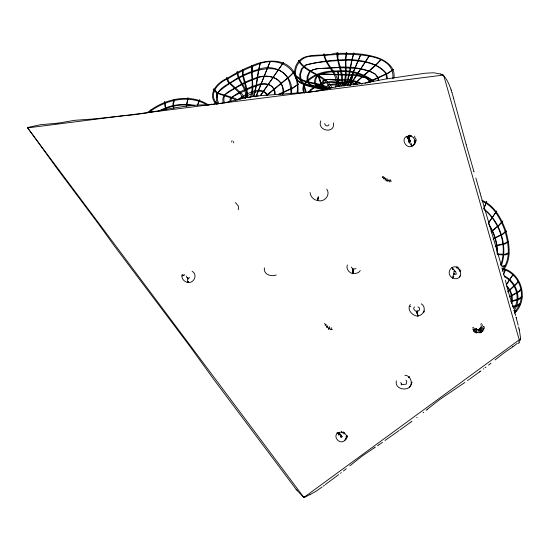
<?xml version="1.0" encoding="UTF-8"?>
<svg xmlns="http://www.w3.org/2000/svg" width="550" height="550" viewBox="0 0 550 550"><rect width="100%" height="100%" fill="white"/><g stroke="black" fill="none" stroke-linecap="round" stroke-linejoin="round"><path stroke-width="0.82" d="M282.858 94.552C285.319 77.653 267.073 72.511 254.533 79.124C244.688 82.727 235.373 87.773 226.655 93.555C223.768 95.686 223.101 99.784 224.606 102.926M324.761 123.454C324.782 125.978 327.999 126.968 328.948 124.616M230.897 101.241L247.39 97.329L247.589 93.548L246.627 87.691L243.121 74.738L243.347 70.049L242.777 69.341C241.093 79.131 248.744 88.399 245.664 98.216M297.901 93.363C298.341 87.278 297.88 81.015 295.632 75.295M297.007 93.308C300.981 67.458 277.441 54.862 255.551 65.271C245.974 68.826 236.796 73.356 228.078 78.664C218.811 82.232 208.45 92.984 216.095 102.843L218.295 103.689M217.621 103.668L216.562 100.595L216.604 93.136L213.159 89.066L214.094 89.073L217.587 92.888L234.946 98.285L237.806 99.99M218.556 103.208L217.511 100.203L217.587 92.888C235.146 76.12 290.393 47.74 290.923 93.459M341.722 86.047C344.603 76.526 339.776 67.231 337.844 58.046C338.676 50.682 337.336 53.274 330.804 54.34C321.819 55.701 312.414 54.148 303.779 57.516C295.35 61.284 291.727 73.116 297.199 80.692C301.957 84.975 308.529 85.401 314.518 86.639M339.639 86.439C345.304 75.233 335.761 64.061 337.755 52.814M408.925 377.651L408.973 377.156M216.294 104.259L215.201 103.111L215.298 102.169L216.748 103.015M396.344 380.848C394.659 387.97 403.721 390.906 408.884 387.716C413.497 384.388 410.974 375.348 404.931 375.251M217.257 97.034L217.587 92.888L218.591 92.606M251.934 96.223C254.354 86.082 250.841 75.68 252.732 65.505C243.726 68.729 235.317 73.363 227.184 78.361C217.786 82.115 207.501 93.101 215.201 103.111L217.36 104.184M184.401 274.643L184.326 275.254L182.064 274.67C181.012 278.486 184.133 281.6 187.571 282.542L188.499 281.634L187.571 282.542M186.436 106.679L187.832 99.344M245.383 98.498C247.768 88.296 236.748 81.269 237.091 71.493L237.854 72.016C238.04 81.373 247.576 87.698 247.452 97.274M186.244 106.233L187.983 97.79L188.011 98.622M186.567 276.1C185.426 277.551 189.874 278.623 187.454 278.121L187.509 282.507C193.696 283.759 198.22 274.739 192.101 271.232M229.756 101.853L230.168 98.917C237.531 92.091 247.514 88.117 256.994 84.927C264.364 81.661 275.577 84.672 275.254 94.201M335.692 87.154C339.57 74.002 324.665 65.876 323.806 53.845L324.576 54.361C325.786 66.034 339.618 73.391 337.975 86.027M310.007 192.541C310.406 196.453 313.672 200.262 317.762 200.502L318.285 196.928M356.029 268.696L352.894 269.019L352.88 273.701L352.894 269.019L353.513 269.404L352.88 273.701C349.346 273.054 345.551 268.613 347.366 264.935M511.837 303.655C513.494 297.426 511.335 290.709 507.011 286.069M264.399 267.843C263.147 274.292 271.143 277.166 276.21 274.952M511.197 302.321C512.586 296.849 510.572 291.039 507.018 286.818M230.814 101.262L231.289 98.45L233.454 96.257L245.046 90.606M393.869 78.024C396.082 65.725 383.109 58.713 372.948 56.368C361.158 53.137 348.879 53.309 336.772 53.336L337.15 57.523M392.858 78.753C395.154 54.244 358.854 54.498 342.183 54.203C331.499 54.656 320.753 55.708 310.028 56.32C298.712 57.145 291.259 71.356 298.134 80.671L302.115 83.359L307.189 84.913L317.611 86.79M328.976 85.924L329.065 88.818M409.777 135.479C414.672 136.469 417.491 143.983 411.943 146.149L411.352 143.901L411.943 146.149L409.186 142.443C411.29 142.216 410.438 139.762 408.643 140.085L409.777 135.479L410.898 135.348L410.96 136.881M350.934 84.404L352.942 72.758L350.769 83.937M238.246 209.777L238.528 206.305L235.455 202.579M347.057 436.095L347.201 435.401M410.293 304.48C406.354 309.643 412.644 316.119 417.918 316.133L418.11 315.851C424.05 315.322 426.752 306.928 421.231 303.813M318.237 196.921L317.453 200.461L318.368 197.732M337.728 433.297L337.851 432.802L341.632 435.572L341.062 436.542L341.715 436.123L338.944 432.444L337.728 433.297L339.027 435.153L337.851 432.802C332.317 436.631 339.831 445.094 344.685 440.55C346.218 439.203 347.559 436.109 345.737 434.493C344.561 432.19 336.93 430.533 339.749 434.699L339.061 432.527M216.294 97.35C217.663 87.718 228.58 84.569 235.331 79.331C242.722 75.027 250.594 71.376 258.913 69.286C275.791 63.044 293.996 75.047 291.466 93.761M253.949 96.195C257.242 85.36 257.531 73.782 260.397 62.92C256.692 73.838 257.338 85.807 253.062 96.594M250.346 97.35C253.825 87.209 251.309 76.388 251.467 65.938C265.684 59.324 286.777 57.441 295.006 73.948M344.039 86.054C348.308 75.487 344.307 63.965 346.796 53.171L346.493 52.346C343.75 63.202 347.841 74.986 342.808 85.463M353.657 54.422C350.412 63.938 350.384 74.271 346.734 83.689M415.759 141.137L415.993 140.394M458.219 269.156L458.762 267.534M231.605 142.031L232.066 140.669M329.471 326.611L328.556 329.333L329.264 327.944M385.103 180.331L385.791 178.289M344.039 434.074L344.582 432.451M401.149 384.924L401.603 383.556M452.293 267.458L452.891 269.658L452.086 267.403L454.857 271.088L454.499 271.439L455.448 271.336A3.142 2.881 26.4 0 1 455.764 271.982L456.314 274.154L454.981 274.299L453.784 273.749L452.513 278.011L453.771 276.238L452.409 277.839C456.156 280.232 461.711 277.716 460.646 272.855A6.442 5.906 26.3 0 0 459.807 270.387C454.424 260.982 443.747 272.387 452.513 278.011M476.321 328.522L474.939 332.619L475.53 331.451M480.789 325.022L481.339 323.393M483.842 208.684L486.723 201.438L483.869 208.423M345.978 439.402L346.589 437.841M344.816 440.419L345.235 439.354M197.285 105.579L199.746 99.777L197.677 104.775M346.803 438.054L347.407 436.535M345.207 85.367C350.192 75.137 350.034 63.443 353.856 52.869L353.884 53.714M370.349 82.026L371.25 79.688L370.329 81.916M256.582 95.597L264.598 75.364A21.484 1.217 -70 0 1 269.961 62.15L270.208 61.38L255.791 96.869M414.672 144.052L415.635 141.783M415.326 142.484L415.993 140.91M413.456 145.282L414.116 143.736M482.103 331.189L481.587 332.399L477.819 329.601M417.147 313.438L418.11 315.851L416.625 311.603L417.154 311.761L417.918 316.133L416.625 311.603L417.209 310.255M409.998 140.58L409.186 142.443C410.596 142.924 406.512 140.181 409.874 139.92L407.103 136.235C400.228 138.559 406.223 149.442 412.053 146.094M416.192 139.233L415.525 140.772L414.067 141.137M503.477 274.388L505.388 269.864L503.669 273.694M459.498 276.959L460.027 275.763M360.772 54.622L348.178 84.508M514.002 308.605C520.912 297.688 515.591 282.363 504.377 276.746M360.704 54.553L347.442 85.484M481.999 331.024L481.291 332.585L479.813 328.329M415.243 138.971L415.793 137.775M409.523 387.447L410.156 386.079M410.712 385.529L411.386 384.092M423.782 312.407L424.497 310.874M411.51 383.433L412.136 382.106M477.214 331.959L476.651 333.135L476.603 328.749M406.911 136.641L407.103 136.235L407.529 138.799L406.911 136.641L410.898 135.348M387.681 180.091L387.049 181.397L387.007 178.475M346.864 436.741L345.702 438.391M217.607 94.139L218.343 92.661M408.877 138.463L410.293 135.589L408.423 138.524L408.877 138.463L409.269 140.635L410.493 140.676M414.102 137.617L414.844 136.132M360.271 270.559C359.006 273.061 355.52 273.714 352.956 273.405L352.818 272.099M320.815 120.883C316.559 131.086 335.548 134.324 333.382 122.918M408.457 141.061L409.069 139.899M337.893 52.992L337.336 54.044L337.7 55.378M408.54 141.969L409.461 140.229M474.478 329.594L473.557 331.327L475.784 328.494M409.688 142.491L410.465 141.027M501.497 265.375C508.062 245.85 500.252 221.636 483.973 209.11M349.834 85.793L369.394 55.667L349.917 85.078M500.638 265.258C507.746 246.304 499.881 222.619 484.55 209.818M408.609 139.226L409.324 138.05M247.39 97.329L260.59 95.659L283.415 62.597L260.611 95.095M513.982 310.613C522.479 299.049 516.697 281.462 503.958 275.804M506.419 284.666L512.985 274.677L506.138 284.879M488.51 223.032L496.739 210.994L488.379 223.025M520.706 339.543L518.581 342.059M383.494 178.956L384.835 177.258M326.452 327.429L327.793 325.738M459.126 270.201L460.006 269.081M408.856 377.809L409.743 376.681M480.026 328.157L482.687 324.789M308.33 92.373L310.386 89.815L316.092 85.889L321.949 83.456M309.581 91.891C316.03 84.707 326.583 81.194 336.119 82.486M408.423 138.524L408.361 136.18L409.296 135.025M514.436 311.905C528.082 298.616 520.541 273.185 502.184 269.108M514.573 313.191C529.506 299.324 521.434 271.927 501.627 268.084M501.621 222.083L499.118 224.936L491.081 231.66M414.893 142.361L415.388 141.797M502.521 269.424C511.424 258.479 508.262 242.66 504.714 230.168C500.431 218.831 494.079 206.346 482.329 201.396M502.26 271.081C512.531 260.109 509.293 243.086 505.56 229.976C501.098 218.164 494.292 205.164 481.869 200.344M354.386 84.844C362.326 75.515 373.257 69.211 380.896 59.627C372.604 68.826 361.928 75.776 353.54 84.968M341.632 435.572C340.093 435.249 340.34 438.247 341.454 437.195M515.226 311.864L516.216 310.894L515.501 310.289L514.463 311.142M189.578 277.496L188.602 278.321L187.454 278.121L188.464 278.891L187.454 278.121M517.316 343.324L513.611 346.294M341.619 437.064L342.162 436.666M409.874 139.92L409.062 140.642L409.853 140.415L408.361 136.18M507.87 291.981L516.175 284.391L518.451 281.435L507.987 291.445M267.128 95.212L289.822 76.429L294.614 71.424L289.382 76.498L266.221 95.466M349.807 465.871L362.141 456.053L373.911 448.078M427.336 409.262L439.622 399.609L464.881 382.436M426.092 410.279L427.302 409.289M491.404 231.798L499.544 224.881L502.837 221.079L502.123 221.512M495.055 359.947L503.917 352.928L512.793 346.871M147.015 112.887C163.481 99.213 189.441 92.524 208.409 104.878M423.122 412.706L423.665 412.266M341.715 436.123L341.192 436.542L342.155 436.631M149.05 112.351C165.165 99.804 189.812 93.775 207.914 105.524M346.308 468.717L343.406 471.006M491.006 363.186L488.496 365.138M417.189 417.361L416.769 417.677M485.973 367.07L484.99 367.819M325.249 484.653L338.635 474.629M341.316 472.622L340.471 473.254M324.404 485.299L323.269 486.152M483.299 369.091L483.718 368.775M322.135 486.998L315.803 491.384L309.946 494.643M480.893 370.886L480.04 371.511M414.501 306.9C412.204 308.818 415.154 310.722 416.701 311.822L417.154 311.761M479.971 371.566L479.332 372.034M411.978 421.252L411.125 421.877M479.188 372.137L470.071 378.764M410.912 422.036L404.277 426.834M385.027 440.474L399.094 430.513M469.501 379.177L468.641 379.789M403.844 427.144L400.826 429.296M467.486 380.607L468.064 380.201M400.393 429.598L399.96 429.908M382.47 442.303L380.751 443.506M380.249 443.857L378.881 444.792M378.627 444.964L377.575 445.672M375.382 447.116L374.976 447.384M374.062 447.982L374.646 447.597M382.223 177.313L383.46 176.522M324.988 325.167L326.226 324.376M472.732 329.677L474.581 328.488M479.916 328.721L483.615 326.377M459.58 271.48L460.811 270.696M237.256 99.77C245.252 94.834 260.054 84.576 267.603 94.772M158.572 111.258C169.366 104.974 182.49 102.967 194.728 105.346M243.341 97.522C249.872 94.951 262.934 85.807 266.984 95.631M454.857 271.088C452.1 270.964 455.716 275.385 453.784 273.749M160.847 110.839C170.404 105.923 181.603 103.785 192.252 105.586M304.425 497.379L304.92 497.118M509.685 297.041L519.145 291.658L521.565 289.094L520.706 289.286L518.265 291.72L509.768 296.429M305.422 496.856L308.426 495.378M239.601 99.323L242.591 97.879M309.925 494.649L309.093 495.055M367.448 82.94L388.238 73.287L393.594 69.362L387.564 73.212L365.228 83.332M493.02 239.154L503.009 234.183L506.584 231.069L505.732 231.254L502.453 234.046L493.322 238.494M279.262 94.49L293.343 87.883L298.616 83.978L292.847 87.718L278.712 94.194M245.768 90.276C254.471 86.185 273.591 77.158 274.656 93.919M409.269 140.635L409.853 140.415M247.376 97.687L252.842 96.264L258.321 95.92M217.601 92.812L216.604 93.136L233.523 98.752L236.026 100.348M416.625 311.603L417.938 311.231L419.623 309.829L419.457 307.993L417.945 306.852M511.314 301.744L519.661 299.118L522.094 296.972L521.207 296.863L518.726 298.877L510.592 301.256M181.926 275.914L183.391 275.55M472.374 327.965L473.832 327.594M479.731 329.182L484.103 328.089M345.874 436.762L347.332 436.397M324.692 89.382L338.037 86.405L355.341 84.37M230.759 101.276L228.876 101.716M324.012 89.547L323.469 89.677M502.528 266.86L505.209 266.221M323.4 89.691L321.894 90.035M228.8 101.736L225.864 102.376M321.558 90.111L320.258 90.386M322.678 83.153L329.67 81.661L345.29 82.692L351.017 82.246L357.913 84.226M225.445 102.465L224.187 102.719M319.914 90.454L319.502 90.537M223.768 102.802L222.722 103.001M502.04 266.083L505.141 265.485L505.883 266.062M319.096 90.619L318.684 90.695M329.959 84.989L336.607 84.968M222.509 103.042L221.059 103.304M318.546 90.723L316.848 91.025M220.846 103.338L218.79 103.682M364.279 83.098L384.821 79.186L425.48 73.198L433.806 72.779L440.385 73.996M363.942 83.16L362.636 83.373M316.676 91.052L315.288 91.279M495.172 246.146L504.914 244.008L508.654 241.601L507.753 241.512L504.329 243.643L495.488 245.486M362.333 83.421L361.866 83.497M218.377 103.751L217.834 103.833M361.797 83.504L355.877 84.308M315.15 91.3L313.665 91.52M513.349 306.721L517.722 306.068L520.073 304.281L519.234 303.909L516.828 305.525L512.586 306.041M353.513 269.404L352.804 269.246L351.429 267.039M313.122 91.596L312.18 91.719M123.915 115.699C151.69 113.788 178.681 104.789 206.573 104.809M123.372 115.768L93.933 118.938M311.774 91.767L310.434 91.933M355.816 84.315L355.41 84.363M214.039 104.349L213.579 104.397M57.949 123.159L73.253 120.56A68.454 43.752 -19.4 0 1 74.896 120.292L93.871 118.944M57.812 123.179L57.124 123.255M310.166 91.96L307.354 92.249M57.062 123.262L55.488 123.413M212.465 104.514L212.011 104.555M307.285 92.256L297.701 92.984M55.351 123.427L40.659 124.678L27.5 127.511L57.234 168.781L98.216 223.554L114.152 245.671L189.234 345.428L214.143 379.892L296.065 489.259M260.59 95.659L297.639 92.984M211.083 104.631L210.451 104.679M210.32 104.686L209.674 104.72M209.351 104.741L208.704 104.768M332.406 329.388C328.68 329.931 326.191 326.088 324.589 323.29M208.636 104.768L207.921 104.789M207.728 104.796L207.336 104.802M337.501 80.334L341.33 80.541M409.283 306.508L410.822 306.591M479.291 329.567L483.904 329.849M390.548 181.122L386.478 180.139L382.394 176.846M317.762 200.502C324.294 202.758 330.894 194.851 326.755 189.138M336.119 80.259C332.104 80.224 327.566 78.375 323.936 80.788L323.049 82.727L323.015 84.858L323.709 86.597L326.941 87.904M337.226 85.03L339.137 85.216M328.556 88.117L330.234 88.282M342.093 80.616C348.404 81.854 355.596 80.424 361.212 83.882M322.781 87.134L316.944 85.36L315.666 82.802L315.762 79.372L317.144 76.367L318.278 75.398L321.269 74.333L324.796 74.044L357.803 75.838L366.176 77.887L368.734 79.633L369.765 82.273M323.407 88.942L319.976 79.798L318.897 74.841L317.384 74.367L322.754 88.681M497.475 254.643L505.395 254.925L508.908 253.378L508.049 253.021L504.79 254.347L497.062 253.928M328.68 87.422L330.289 87.649M326.721 88.44C321.447 88.275 312.544 87.203 314.799 79.743C316.436 72.181 326.102 74.436 331.691 74.333C343.709 74.965 360.828 71.672 369.923 81.194M322.74 86.941L317.762 86.213L316.587 84.617M321.922 87.216L313.988 85.944L310.021 84.349L307.959 80.994L307.972 76.422L309.843 72.119L313.411 69.623L317.804 68.633L338.573 67.623L357.727 68.461L366.719 70.386L371.058 71.906L375.018 74.044L377.85 77.529L378.249 80.823M319.254 87.12L320.932 87.409M326.384 88.715L324.143 88.282L322.513 87.168L321.798 85.319L321.771 83.05L322.561 80.953C328.632 77.818 336.167 80.444 342.822 79.276C349.271 80.149 356.73 80.231 362.113 84.123M328.625 87.808L330.22 88.144M215.201 103.111L216.054 103.311L215.298 102.169M319.055 87.175L325.462 89.052M318.904 87.677L324.651 89.471M326.714 89.272L313.046 86.446L309.107 84.796L307.079 81.393L307.12 76.752L309.018 72.373L312.572 69.809L316.931 68.75L342.994 66.99L353.155 67.354L362.711 69.08L371.504 71.988L375.451 74.236L378.317 77.832L378.668 80.355M349.14 84.927C342.361 82.981 334.929 83.731 328.096 84.782L327.147 85.951L327.25 89.224M357.232 84.48L351.216 82.706L345.606 83.153L338.663 82.658L338.236 82.204L338.037 70.998C350.597 69.589 363.632 73.59 373.787 81.036M324.507 89.265L309.396 85.828L304.191 83.834L301.084 80.238L300.465 74.463L302.197 68.901L306.295 64.955C320.072 61.359 334.689 60.638 348.927 60.17C361.845 60.968 377.176 62.617 385.797 73.384L386.849 78.519M323.854 89.959L308.371 86.199L303.215 84.157L300.176 80.52L299.633 74.697L301.421 69.073L305.525 65.058C319.468 61.256 334.262 60.067 348.721 59.462C362.017 60.28 377.596 62.542 386.464 73.48L387.558 78.733M440.495 74.03L441.072 74.229M327.002 86.989C317.536 82.06 304.7 83.614 296.752 76.154L295.817 76.134C303.813 84.604 318.031 82.17 327.401 88.784M336.786 433.001L338.257 433.531M441.114 74.25L441.671 74.449M478.466 329.697L482.873 331.313M441.76 74.484L442.331 74.718M442.379 74.731C446.737 78.148 448.889 83.999 450.897 89.127M373.457 81.771C363.488 74.442 350.701 70.441 338.353 71.802C325.944 71.246 311.431 74.608 304.239 85.608L303.579 89.787L304.549 93.067M297.502 490.841L303.93 497.654M297.399 490.731L296.869 490.153M296.766 490.043L296.099 489.301M389.936 179.479L391.311 181.335M477.297 329.368L480.054 333.08M405.962 380.126L406.704 381.432L406.237 384.175L401.899 384.56L400.716 382.518M488.592 223.981C494.526 232.705 497.633 243.244 497.523 253.784M315.666 84.927L316.381 86.096M489.252 225.349C494.422 233.606 497.118 243.354 497.111 253.083M473.364 329.326C474.416 332.221 477.716 333.486 480.494 332.276A6.291 5.741 26.7 0 0 482.556 330.949L484.131 328.171L484.055 326.542M244.269 98.196L242.357 94.373L228.704 81.716L227.329 77.852L226.435 77.571L227.652 81.599L240.68 94.201L242.261 97.749M215.744 102.039L216.095 102.843M331.911 87.539C325.091 74.552 306.811 72.978 299.241 60.809L298.347 60.521C305.154 73.239 324.493 74.436 330.041 88.206M166.678 109.429L165.474 106.349L165.172 102.279L164.601 101.585L164.794 105.834L166.279 109.863M341.509 431.372L342.004 432.781M388.568 179.85L389.311 181.974M450.931 89.238L451.248 90.159M451.268 90.228L451.921 92.311M512.799 306.13L513.205 307.416M512.744 305.958L508.276 291.692L505.361 280.204M473.811 171.215L466.228 144.808M513.288 307.677L513.446 308.192M473.839 171.297L474.052 171.992M500.961 264.131L501.112 264.646M500.878 263.869L491.872 233.104M514.03 310.083L514.394 311.293M451.962 92.441L452.437 94.071M491.844 233.021L480.989 196.219M501.538 266.062L501.421 265.678M514.594 311.981L514.999 313.356M475.86 178.028L480.109 193.016M502.432 269.122L502.624 269.809M303.758 92.778L302.775 89.32L303.476 85.085C310.784 73.961 325.449 70.476 338.037 70.998L339.247 86.694M515.144 313.878L515.343 314.566M306.357 92.62L304.528 86.151L303.758 85.635L305.642 92.613M502.92 270.847L503.202 271.886M452.588 94.6L452.781 95.308M515.412 314.827L515.577 315.432M480.129 193.105L480.274 193.621M480.418 194.143L480.92 195.965M452.925 95.838L453.021 96.188M321.097 84.858L318.608 74.491M516.003 316.986L516.141 317.508M453.131 96.587L453.585 98.319M516.161 317.591L516.278 318.024M503.999 274.828L503.896 274.436M466.207 144.719L453.633 98.498M516.326 318.202L518.134 325.201M504.316 276.038L504.226 275.694M518.567 326.899L518.891 328.206M518.932 328.384L519.159 329.34M519.193 329.498L519.434 330.584M519.461 330.694L520.623 338.477M223.211 102.3C221.024 95.851 227.769 91.74 232.623 89.341C239.47 85.106 246.482 80.974 254.217 78.567C266.558 72.806 284.735 76.897 283.367 93.5M338.236 82.204L338.807 86.281M151.752 112.131L151.539 110.468L150.769 109.959L150.913 111.712M173.855 108.481L173.367 104.287L174.398 100.451L174.082 99.646L172.941 103.647L173.415 108.274M251.467 65.938L251.859 70.503L252.732 65.505L251.783 66.756L252.072 70.867M456.988 266.269L457.022 268.448M343.118 431.702L343.138 433.152M331.169 327.594L331.196 329.787M233.647 141.46L233.661 142.924M303.772 497.42A26.263 17.071 -26.3 0 1 304.274 497.138M304.748 496.829A26.737 13.784 -26.9 0 1 305.264 496.561M513.198 346.17A41.724 18.721 -20.4 0 1 512.387 346.734M519.633 342.203A26.263 14.163 -15.7 0 1 518.43 343.544M520.238 338.601A46.262 29.762 -84.1 0 1 520.321 339.659M217.037 103.448A30.697 7.851 -11.4 0 1 214.775 103.757M213.716 104.156A33.942 12.162 -13.3 0 1 212.946 104.239M212.204 104.17A37.531 16.968 -15.8 0 1 211.434 104.239M519.234 339.859L303.889 497.447L27.514 127.902L443.575 75.041L519.234 339.859"/></g></svg>
